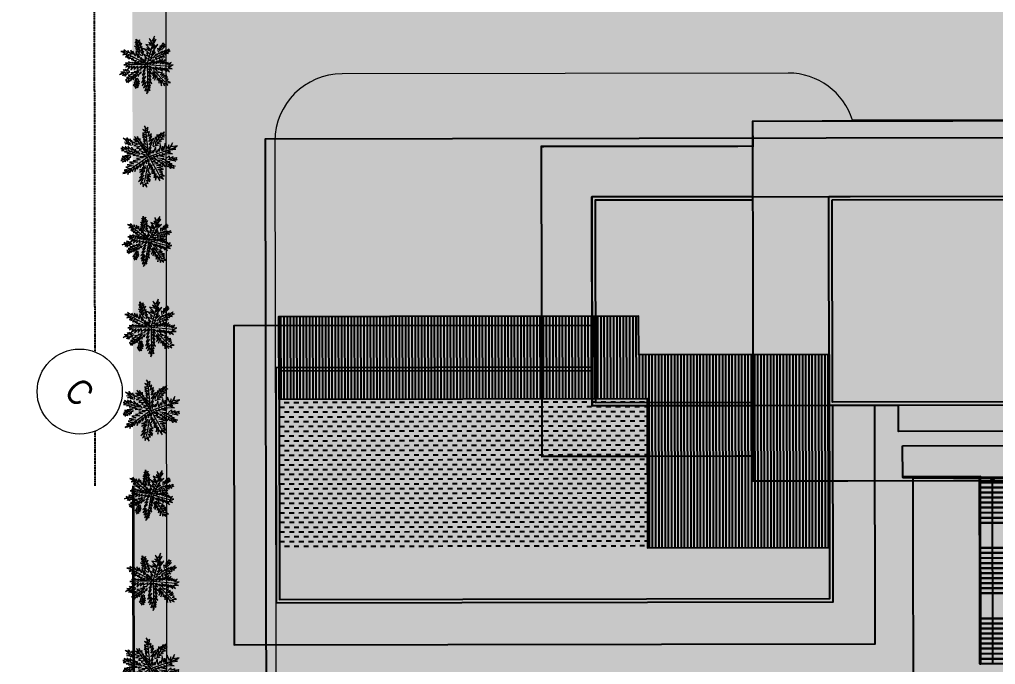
# Model space of a CAD drawing. Header units: millimetres. Extents: x -1030105 to 906887, y -616134 to 1220667.
# Drawn here: x 670083 to 728176, y -326505 to -288077 of the extents above; entities that cross this region are included whole.
import ezdxf
from ezdxf.enums import TextEntityAlignment as Align

# ---------------------------------------------------------------- set-up
doc = ezdxf.new("R2010")
doc.units = ezdxf.units.MM
doc.header["$MEASUREMENT"] = 0
for name, pattern in [('ACAD_ISO10W100', [18.5, 12, -3, 0.5, -3]), ('DASHED', [0.75, 0.5, -0.25]), ('DASHEDX2', [38.099999999999994, 25.4, -12.7])]:
    doc.linetypes.add(name, pattern=pattern)
for name, color, linetype in [('A-WALL-PATT', 7, 'Continuous'), ('DA-ANNO-DIMS', 9, 'Continuous'), ('DA-FLOR-OTLN', 9, 'Continuous'), ('DA-LANS-TREE', 7, 'Continuous'), ('DA-ROOF-OTLN', 6, 'DASHEDX2'), ('DA-WALL-LOW', 1, 'Continuous'), ('T-timduong', 1, 'DASHED')]:
    doc.layers.add(name, color=color, linetype=linetype)
for name, color, linetype, lineweight in [('GFA', 6, 'Continuous', 0), ('HATCH', 8, 'Continuous', 5), ('QH_HTKT_GT_Longduong', 7, 'Continuous', 35), ('QH_Ki hieu', 6, 'Continuous', 15), ('QH_KTCQ_Caycanhquan', 97, 'Continuous', 18)]:
    doc.layers.add(name, color=color, linetype=linetype, lineweight=lineweight)
doc.layers.add('TMB-KHU B-XREF$0$GRASS', color=95, linetype='Continuous', lineweight=0, transparency=0.6)
doc.styles.add('ATT', font='romans.shx')
doc.styles.add('Dim-Text', font='ARIALN.TTF')
doc.styles.add('VHEL-B', font='VHELVEB.TTF', dxfattribs={"height": 4.5})
doc.dimstyles.new('DIM-100', dxfattribs={"dimscale": 10, "dimtxt": 25, "dimasz": 25, "dimexe": 20, "dimexo": 0, "dimgap": 10, "dimtad": 1, "dimdec": 0, "dimzin": 0, "dimdsep": 46, "dimtxsty": 'Dim-Text', "dimblk": 'ARCHTICK', "dimcen": 10, "dimdle": 20, "dimclrt": 11, "dimadec": 0, "dimazin": 0, "dimtfac": 1, "dimtdec": 0, "dimtix": 1, "dimtofl": 0, "dimtmove": 2, "dimatfit": 1, "dimldrblk": 'User-R-Angle-1', "dimfxl": 75, "dimfxlon": 1, "dimtolj": 1, "dimtzin": 0, "dimarcsym": 0})
pattern_1 = [(0.09853093059108589, (-1184316855.143314, -434748462.9681519), (287.0051644957563, 287.9939852718522), [143.75, -431.2499999999999]), (90.09853093059105, (-1184316783.144818, -434748534.719443), (-287.9939852718521, 287.0051644957563), [143.75, -431.2499999999999])]

# ---------------------------------------------------------------- blocks, each defined once
blk = doc.blocks.new('12PPLT15')
at = {"color": 72, "linetype": 'ByBlock', "true_color": 0x59b300}
for p, q in [((0.0129801666665799, -0.0011703333333344), (-0.0882057500000428, 0.4906367500000215)), ((0.1048939999999447, 0.2327388333333147), (0.2179589999999507, 0.4156811666666727)), ((-0.3105245833334038, 0.1806510833333164), (-0.3943705833333979, 0.2454431666666892)), ((0.0129801666665799, -0.0011703333333344), (-0.2114339166666923, 0.2606884166666532)), ((0.0129801666665799, -0.0011703333333344), (0.4707673333332423, 0.2060597500000085)), ((-0.1974595833333978, 0.0320105000000126), (-0.4235896666666577, 0.0866390833333526)), ((0.3437279999999419, -0.0200772499999857), (0.4669560833333435, 0.0091426666666621)), ((-0.3041726666666591, -0.0061024999999972), (-0.414696916666685, -0.1001145000000179)), ((0.0129801666665799, -0.0011703333333344), (-0.3727739166666879, -0.3364149999999881)), ((0.0058033333333469, -0.158554416666675), (-0.0234157500000265, -0.4583765833333473)), ((0.0129801666665799, -0.0011703333333344), (0.2446372499999825, -0.3326037499999757)), ((0.2052550833333271, -0.0327815833333602), (0.4288443333332453, -0.131875333333312))]:
    blk.add_line(p, q, dxfattribs=at)
for points in [[(0.008344083333327, 0.0485260833333428), (0.0413743333332377, 0.1615945833333399), (0.0019921666665823, 0.1222111666666592), (0.0566190833333167, 0.2479840833333355), (-0.0005486666667593, 0.1997075833333497), (0.0731341666665912, 0.3127760833333468), (-0.0069005833333904, 0.2581475000000069), (0.0350223333332451, 0.3521594999999706), (-0.0069005833333904, 0.306423916666688), (0.0210480833333122, 0.3940838333333545), (-0.0335788333334222, 0.3419960833333562), (-0.0145230000000538, 0.4296559166666612), (-0.0462828333334073, 0.402976833333355), (-0.0526347500000384, 0.4969889166666804), (-0.0627979166666819, 0.4614167500000122), (-0.1110728333334237, 0.5160453333333522), (-0.0755018333334192, 0.43600808333332), (-0.1339399166666908, 0.4487124166666377), (-0.0716906666666546, 0.402976833333355), (-0.1339399166666908, 0.3877316666666388), (-0.0691499166666745, 0.3674047499999915), (-0.1263175833333889, 0.3585116666666863), (-0.0526347500000384, 0.3127760833333468), (-0.1263175833333889, 0.3229395833333228), (-0.0424715833333949, 0.2606884166666532), (-0.1047209166666789, 0.2810153333333574), (-0.0716906666666546, 0.2454431666666892), (-0.100909750000028, 0.2454431666666892), (-0.0526347500000384, 0.1997075833333497), (-0.1199655833333963, 0.2035189166666669), (-0.0335788333334222, 0.1488902500000222), (-0.0920170000000553, 0.1514311666666686), (-0.0399308333334148, 0.1133181666666587)], [(0.0693229999999403, 0.1908145833333492), (0.0832973333332348, 0.2899083333333578), (0.0960012499999721, 0.251795333333348), (0.0985420833333137, 0.3483482500000151), (0.1252203333333455, 0.2899083333333578), (0.121409083333333, 0.3877316666666388), (0.1544393333332437, 0.3318325833333233), (0.1569801666665853, 0.3966246666666393), (0.1760359999999537, 0.3737569166666503), (0.1900103333332481, 0.4296559166666612), (0.1989030833333345, 0.4067881666666722), (0.2382853333332378, 0.4487124166666377), (0.2243109999999433, 0.3966246666666393), (0.2662339999999403, 0.3940838333333545), (0.209066249999978, 0.3737569166666503), (0.2471780833333241, 0.3610525833333327), (0.1823879999999462, 0.3381847499999822), (0.2446372499999825, 0.3229395833333228), (0.1607913333332362, 0.2962605000000167), (0.2027143333332333, 0.2810153333333574), (0.1341130833333182, 0.251795333333348), (0.1925511666665898, 0.2454431666666892), (0.1023532499999646, 0.2124119166666674), (0.1544393333332437, 0.2060597500000085), (0.0667821666665987, 0.1679467499999987)], [(-0.2889279166666938, 0.1577833333333274), (-0.3562587500000518, 0.1641354999999862), (-0.323228583333389, 0.1768398333333039), (-0.4108856666666725, 0.1768398333333039), (-0.3562587500000518, 0.197166750000008), (-0.4274008333334223, 0.2060597500000085), (-0.3816666666666606, 0.2187640833333262), (-0.4528086666666696, 0.2683109999999829), (-0.3791258333333189, 0.251795333333348), (-0.3943705833333979, 0.2835561666666422), (-0.3460956666667698, 0.2327388333333147), (-0.3308509166666909, 0.2708518333333245), (-0.3168765833333964, 0.2124119166666674), (-0.3105245833334038, 0.251795333333348), (-0.2851167500000429, 0.170487666666645)], [(-0.0234157500000265, 0.0574191666666479), (-0.0234157500000265, 0.1260224999999764), (-0.0500940000000583, 0.0866390833333526), (-0.06533866666666201, 0.1260224999999764), (-0.0755018333334192, 0.1031547499999874), (-0.0983689166666864, 0.1742989166666575), (-0.107261666666659, 0.155242416666681), (-0.1364807500000325, 0.2390909999999735), (-0.1428326666666635, 0.2098710833333257), (-0.1656997500000443, 0.293719666666675), (-0.1695109166666953, 0.2479840833333355), (-0.213974750000034, 0.3229395833333228), (-0.2012707500000488, 0.2708518333333245), (-0.262249666666662, 0.3191282500000057), (-0.220326666666665, 0.2581475000000069), (-0.2724128333334193, 0.2683109999999829), (-0.2076227500000414, 0.2327388333333147), (-0.2889279166666938, 0.2124119166666674), (-0.1784037500000295, 0.1997075833333497), (-0.2597089166666819, 0.1615945833333399), (-0.1529958333334207, 0.1577833333333274), (-0.2076227500000414, 0.1196703333333176), (-0.1174248333334162, 0.1196703333333176), (-0.1593478333334133, 0.0904504166666698), (-0.06533866666666201, 0.0612304166666604), (-0.1263175833333889, 0.0383626666666714), (-0.0208749166666849, 0.0193061666666381), (-0.0780426666667609, 0.0027905000000033), (-0.0208749166666849, -0.0124546666666561), (-0.1364807500000325, -0.0200772499999857), (-0.0818538333334118, -0.0353225000000066), (-0.1911076666666531, -0.0543789166666784), (-0.1263175833333889, -0.0708945833333132), (-0.2470049166666968, -0.1001145000000179), (-0.1695109166666953, -0.1166301666666527), (-0.3041726666666591, -0.131875333333312), (-0.2330306666666502, -0.1522022500000162), (-0.3435548333334282, -0.1814222500000255), (-0.2330306666666502, -0.190315250000026), (-0.3587995833333935, -0.223346499999991), (-0.2787647500000503, -0.2360508333333087), (-0.3854778333334252, -0.2779751666666925), (-0.3308509166666909, -0.2779751666666925), (-0.4007225833333905, -0.3389559166666913), (-0.3206877500000473, -0.309735916666682), (-0.3168765833333964, -0.3453080833333502), (-0.2914687500000355, -0.2779751666666925), (-0.2813055833333919, -0.3135472499999992), (-0.262249666666662, -0.2487551666666832), (-0.2470049166666968, -0.2906794166666486), (-0.213974750000034, -0.2131830833333197), (-0.1974595833333978, -0.2843273333333513), (-0.1695109166666953, -0.1839630833333103), (-0.1618885833333934, -0.2385917500000119), (-0.1136136666666516, -0.1394979166666417), (-0.1136136666666516, -0.2030195833333437), (-0.0691499166666745, -0.0937623333333591), (-0.06533866666666201, -0.1712587499999927), (-0.0297676666666575, -0.0683537500000284), (-0.0145230000000538, -0.131875333333312), (-0.0005486666667593, -0.0353225000000066), (0.0058033333333469, -0.0975736666666762), (0.0210480833333122, -0.0518380833333367), (0.0273999999999433, -0.158554416666675), (0.0502670833333241, -0.1191709999999944), (0.0375631666665868, -0.2169943333333322), (0.0832973333332348, -0.1420388333333449), (0.0731341666665912, -0.223346499999991), (0.0921900833333211, -0.1814222500000255), (0.0985420833333137, -0.2906794166666486), (0.1252203333333455, -0.2030195833333437), (0.1188683333332392, -0.2944907500000227), (0.1404649999999492, -0.2487551666666832), (0.1404649999999492, -0.3580124166666678), (0.16333208333333, -0.2805159999999773), (0.1696840833333226, -0.3973958333333485), (0.1823879999999462, -0.3198994166666581), (0.2446372499999825, -0.3999366666666901), (0.2154182499999706, -0.3326037499999757), (0.3056161666665957, -0.3681758333333391), (0.2509892499999751, -0.3135472499999992), (0.3183200833333331, -0.309735916666682), (0.2471780833333241, -0.2843273333333513), (0.2827490833333286, -0.2716229999999768), (0.2243109999999433, -0.2487551666666832), (0.2738563333332422, -0.2360508333333087), (0.1925511666665898, -0.2093717500000025), (0.2865602499999795, -0.1941265833333432), (0.1696840833333226, -0.1776109166666515), (0.2802083333332348, -0.1522022500000162), (0.1607913333332362, -0.1420388333333449), (0.2408260833333315, -0.1229823333333115), (0.1252203333333455, -0.1166301666666527), (0.1823879999999462, -0.1001145000000179), (0.0794861666665838, -0.0810580833333461), (0.1379242499999691, -0.0683537500000284), (0.0502670833333241, -0.0327815833333602), (0.0896492499999795, -0.0289703333333478)], [(0.0375631666665868, 0.0002496666666616), (0.16333208333333, -0.0518380833333367), (0.0832973333332348, 0.0154948333333209), (0.1696840833333226, 0.0066018333333204), (0.1341130833333182, 0.0358217499999682), (0.276397083333336, 0.0193061666666381), (0.1900103333332481, 0.0510669999999891), (0.2891010833333212, 0.0510669999999891), (0.2382853333332378, 0.0713939166666364), (0.4148699999999508, 0.0802869166666369), (0.2891010833333212, 0.1069659999999999), (0.3792989999999463, 0.1196703333333176), (0.3094273333332467, 0.1349154999999769), (0.4669560833333435, 0.1679467499999987), (0.3958140833333346, 0.170487666666645), (0.4898231666666107, 0.2263866666666559), (0.3894620833333421, 0.1997075833333497), (0.3996252499999855, 0.2746631666666417), (0.3538910833333375, 0.1641354999999862), (0.3411871666666002, 0.2327388333333147), (0.3246720833333256, 0.1615945833333399), (0.276397083333336, 0.251795333333348), (0.2573412499999677, 0.1260224999999764), (0.2382853333332378, 0.197166750000008), (0.2344741666665868, 0.1196703333333176), (0.1925511666665898, 0.2225754166666434), (0.1861991666665972, 0.0993434166666703), (0.167143249999981, 0.1412676666666357), (0.1404649999999492, 0.0739347499999781), (0.1150571666665883, 0.170487666666645), (0.0832973333332348, 0.0612304166666604), (0.0832973333332348, 0.1133181666666587), (0.0502670833333241, 0.0612304166666604), (0.0413743333332377, 0.1095068333333415), (0.0273999999999433, 0.0218469999999798)], [(-0.1364807500000325, 0.0154948333333209), (-0.1847556666666605, 0.0777460833333521), (-0.1847556666666605, 0.0320105000000126), (-0.2330306666666502, 0.0993434166666703), (-0.220326666666665, 0.0548782500000016), (-0.2952799166666864, 0.1323746666666352), (-0.2787647500000503, 0.0739347499999781), (-0.3587995833333935, 0.1412676666666357), (-0.3372029166666834, 0.0866390833333526), (-0.4083449166666924, 0.1349154999999769), (-0.3816666666666606, 0.0904504166666698), (-0.4566198333333205, 0.1222111666666592), (-0.4464567500000385, 0.0968025833333286), (-0.4756757500000504, 0.0866390833333526), (-0.4235896666666577, 0.0777460833333521), (-0.4655125833334069, 0.0548782500000016), (-0.368962750000037, 0.0548782500000016), (-0.4108856666666725, 0.0383626666666714), (-0.3143358333334163, 0.0485260833333428), (-0.3664219166666953, 0.0154948333333209), (-0.2597089166666819, 0.0358217499999682), (-0.3143358333334163, 0.0129539999999793), (-0.2241378333334296, 0.0154948333333209), (-0.2597089166666819, -0.0124546666666561), (-0.1656997500000443, 0.0091426666666621), (-0.1974595833333978, -0.0162660000000301), (-0.1491846666666561, -0.0035616666666556)], [(0.3183200833333331, -0.0099138333333144), (0.364054249999981, 0.0421739166666839), (0.3665949999999611, 0.0002496666666616), (0.4313850833333391, 0.0358217499999682), (0.4148699999999508, 0.0091426666666621), (0.4987159166665834, 0.0294695833333094), (0.4834712499999796, 0.0027905000000033), (0.5063383333332468, -0.0099138333333144), (0.43519624999999, -0.0099138333333144), (0.4860119999999597, -0.0391337500000191), (0.3831101666665972, -0.0289703333333478)], [(-0.3105245833334038, -0.0035616666666556), (-0.3562587500000518, -0.0162660000000301), (-0.3397436666666636, -0.0226181666666889), (-0.3943705833333979, -0.0327815833333602), (-0.3727739166666879, -0.0416746666666654), (-0.4401047500000459, -0.0480268333333243), (-0.3943705833333979, -0.0620015833333127), (-0.4502679166666895, -0.0835989166666877), (-0.4210488333334297, -0.0874102500000049), (-0.4566198333333205, -0.1166301666666527), (-0.414696916666685, -0.1166301666666527), (-0.4235896666666577, -0.1420388333333449), (-0.3854778333334252, -0.1001145000000179), (-0.3791258333333189, -0.131875333333312), (-0.3626107500000444, -0.0747059166666873), (-0.3435548333334282, -0.1166301666666527), (-0.3397436666666636, -0.0543789166666784), (-0.3206877500000473, -0.0937623333333591), (-0.3079838333334237, -0.0353225000000066), (-0.2952799166666864, -0.0543789166666784), (-0.2952799166666864, -0.0200772499999857)], [(-0.0170637500000339, -0.1649065833333339), (-0.0627979166666819, -0.1814222500000255), (-0.0107117500000413, -0.1877744166666844), (-0.0780426666667609, -0.2093717500000025), (-0.0145230000000538, -0.2068309166666609), (-0.1237768333334088, -0.2449439166666707), (-0.0297676666666575, -0.2360508333333087), (-0.1199655833333963, -0.286868166666693), (-0.0272269166666774, -0.2614595000000008), (-0.0920170000000553, -0.3224402499999996), (-0.0500940000000583, -0.3033837500000232), (-0.107261666666659, -0.3846915000000308), (-0.0335788333334222, -0.3326037499999757), (-0.1199655833333963, -0.4482130833333145), (-0.0399308333334148, -0.3846915000000308), (-0.0843945833333919, -0.4901374166666983), (-0.0526347500000384, -0.4520244166666885), (-0.0335788333334222, -0.5295208333333222), (-0.0208749166666849, -0.4774330833333238), (0.0312111666665942, -0.5333320833333346), (0.0058033333333469, -0.4583765833333473), (0.047726333333344, -0.4647287500000062), (0.0121553333333395, -0.4101001666666662), (0.0731341666665912, -0.4291566666666427), (0.008344083333327, -0.3681758333333391), (0.0858380833333286, -0.4037480000000074), (0.0121553333333395, -0.3326037499999757), (0.0794861666665838, -0.3491193333333626), (0.0185072499999706, -0.3033837500000232), (0.0794861666665838, -0.3071950833333403), (0.0185072499999706, -0.2449439166666707), (0.047726333333344, -0.2589186666666592), (0.0185072499999706, -0.2131830833333197)], [(0.1696840833333226, -0.0124546666666561), (0.2738563333332422, -0.0124546666666561), (0.2446372499999825, -0.0264294166666446), (0.3183200833333331, -0.0264294166666446), (0.2954529999999522, -0.0416746666666654), (0.3831101666665972, -0.0581902499999956), (0.3284832499999766, -0.0620015833333127), (0.4250331666665943, -0.0899510833333466), (0.3767581666666047, -0.0937623333333591), (0.4834712499999796, -0.1255231666666532), (0.4415482499999826, -0.131875333333312), (0.4707673333332423, -0.1649065833333339), (0.3996252499999855, -0.1420388333333449), (0.4123291666666092, -0.1712587499999927), (0.3704062499999736, -0.1229823333333115), (0.3602430833333301, -0.1522022500000162), (0.3246720833333256, -0.1001145000000179), (0.3119681666665883, -0.158554416666675), (0.2802083333332348, -0.0899510833333466), (0.2738563333332422, -0.131875333333312), (0.2509892499999751, -0.0747059166666873), (0.2344741666665868, -0.1064666666666767), (0.1989030833333345, -0.0480268333333243), (0.1861991666665972, -0.0810580833333461), (0.1823879999999462, -0.0454859166666779)]]:
    blk.add_lwpolyline(points, dxfattribs=at)
at = {"color": 0, "linetype": 'ByBlock', "style": 'ATT'}
for tag, p, flags in [('ITEM', (-1, -3.75), 3), ('ROOM_NUMBER', (-1, -5.083333333333313), 1)]:
    blk.add_attdef(tag, p, '', height=1, dxfattribs=dict(at, flags=flags))
blk = doc.blocks.new('B')
at = {"color": 0, "linetype": 'Continuous', "ltscale": 0.3}
blk.add_wipeout([(476954.4885262068, 1165461.1109908083), (476954.3027694758, 1165461.0993039855), (476954.1181131149, 1165461.0759764623), (476953.9352858785, 1165461.0411003015), (476953.7550093021, 1165460.994813144), (476953.577994855, 1165460.9372976637), (476953.4049411324, 1165460.8687808479), (476953.23653109826, 1165460.7895331013), (476953.07342939, 1165460.6998671782), (476952.9162796956, 1165460.6001369497), (476952.7657022131, 1165460.490736005), (476952.62229120306, 1165460.3720960994), (476952.4866126431, 1165460.244685451), (476952.35920199467, 1165460.109006891), (476952.2405620893, 1165459.965595881), (476952.1311611445, 1165459.8150183985), (476952.0314309158, 1165459.657868704), (476951.94176499295, 1165459.4947669958), (476951.8625172463, 1165459.3263569616), (476951.7940004305, 1165459.153303239), (476951.7364849501, 1165458.976288792), (476951.6901977925, 1165458.7960122155), (476951.6553216319, 1165458.6131849792), (476951.6319941086, 1165458.4285286183), (476951.6203072857, 1165458.2427718872), (476951.6203072857, 1165458.056647883), (476951.6319941086, 1165457.870891152), (476951.6553216319, 1165457.686234791), (476951.6901977925, 1165457.5034075547), (476951.7364849501, 1165457.3231309783), (476951.7940004305, 1165457.1461165312), (476951.8625172463, 1165456.9730628086), (476951.94176499295, 1165456.8046527745), (476952.0314309158, 1165456.6415510662), (476952.1311611445, 1165456.4844013718), (476952.2405620893, 1165456.3338238893), (476952.35920199467, 1165456.1904128792), (476952.4866126431, 1165456.0547343192), (476952.62229120306, 1165455.9273236708), (476952.7657022131, 1165455.8086837656), (476952.9162796956, 1165455.6992828208), (476953.07342939, 1165455.599552592), (476953.23653109826, 1165455.5098866692), (476953.4049411324, 1165455.4306389224), (476953.577994855, 1165455.3621221066), (476953.7550093021, 1165455.3046066263), (476953.9352858785, 1165455.2583194687), (476954.1181131149, 1165455.2234433081), (476954.3027694758, 1165455.2001157848), (476954.4885262068, 1165455.188428962), (476954.67465021106, 1165455.188428962), (476954.86040694214, 1165455.2001157848), (476955.045063303, 1165455.2234433081), (476955.22789053945, 1165455.2583194687), (476955.4081671158, 1165455.3046066263), (476955.5851815629, 1165455.3621221066), (476955.7582352855, 1165455.4306389224), (476955.9266453197, 1165455.5098866692), (476956.0897470279, 1165455.599552592), (476956.2468967223, 1165455.6992828208), (476956.39747420483, 1165455.8086837656), (476956.54088521487, 1165455.9273236708), (476956.6765637748, 1165456.0547343192), (476956.80397442327, 1165456.1904128792), (476956.9226143286, 1165456.3338238893), (476957.0320152734, 1165456.4844013718), (476957.1317455021, 1165456.6415510662), (476957.221411425, 1165456.8046527745), (476957.30065917165, 1165456.9730628086), (476957.36917598743, 1165457.1461165312), (476957.4266914678, 1165457.3231309783), (476957.47297862545, 1165457.5034075547), (476957.50785478606, 1165457.686234791), (476957.5311823093, 1165457.870891152), (476957.54286913224, 1165458.056647883), (476957.54286913224, 1165458.2427718872), (476957.5311823093, 1165458.4285286183), (476957.50785478606, 1165458.6131849792), (476957.47297862545, 1165458.7960122155), (476957.4266914678, 1165458.976288792), (476957.36917598743, 1165459.153303239), (476957.30065917165, 1165459.3263569616), (476957.221411425, 1165459.4947669958), (476957.1317455021, 1165459.657868704), (476957.0320152734, 1165459.8150183985), (476956.9226143286, 1165459.965595881), (476956.80397442327, 1165460.109006891), (476956.6765637748, 1165460.244685451), (476956.54088521487, 1165460.3720960994), (476956.39747420483, 1165460.490736005), (476956.2468967223, 1165460.6001369497), (476956.0897470279, 1165460.6998671782), (476955.9266453197, 1165460.7895331013), (476955.7582352855, 1165460.8687808479), (476955.5851815629, 1165460.9372976637), (476955.4081671158, 1165460.994813144), (476955.22789053945, 1165461.0411003015), (476955.045063303, 1165461.0759764623), (476954.86040694214, 1165461.0993039855), (476954.67465021106, 1165461.1109908083)], dxfattribs=at).dxf.layer = 'QH_Ki hieu'
at = {"layer": 'QH_Ki hieu', "color": 0, "linetype": 'Continuous'}
blk.add_circle((476954.5866004855, 1165458.133775459), 2.962742858047485, dxfattribs=at)
at = {"layer": 'QH_Ki hieu', "color": 0, "linetype": 'Continuous', "ltscale": 0.3, "style": 'VHEL-B', "width": 0.8}
blk.add_attdef('TL', text='', height=1.808314732694998, dxfattribs=at).set_placement((476954.587627951, 1165457.204407203), align=Align.CENTER)
blk = doc.blocks.new('Roof')
at = {"layer": 'DA-LANS-TREE', "true_color": 0xffffff}
h = blk.add_hatch(color=7, dxfattribs=at)
h.dxf.hatch_style = 1
h.paths.add_polyline_path([(-11658517.77053009, -126945.9433739361), (-11671117.80930639, -126945.9433740988), (-11671117.72991223, -145395.7670206965), (-11658517.77053009, -145395.7670205338)])
h.paths.add_polyline_path([(-11575217.78973789, -125445.9241993311), (-11658517.77053009, -125445.9444688686), (-11658517.77053009, -146895.9484958541), (-11575217.78973789, -146895.9282263166)])
h.paths.add_polyline_path([(-11562992.83939872, -126945.9433738754), (-11575217.78973789, -126945.9433738754), (-11575217.78973789, -145395.1748601771), (-11562992.75441755, -145395.1748601771)])
at = {"layer": 'DA-WALL-LOW'}
for points in [[(-11658517.77053009, -125445.9444688685), (-11575217.78973789, -125445.9241993311), (-11575217.78973789, -146895.9282263166), (-11658517.77053009, -146895.9484958541)], [(-11654017.77053009, -129945.9433738754), (-11579717.78973789, -129945.9252943245), (-11579717.78973789, -142395.9293213097), (-11654017.77053009, -142395.9474008607)], [(-11653817.77053009, -130145.943325209), (-11579917.78973789, -130145.9253429909), (-11579917.78973789, -142195.9293699761), (-11653817.77053009, -142195.9473521943)]]:
    blk.add_lwpolyline(points, close=True, dxfattribs=at)
for points in [[(-11658517.77053009, -126945.9433739361), (-11671117.80930639, -126945.9433740987), (-11671117.72991223, -145395.7670206965), (-11658517.77053009, -145395.7670205338)], [(-11658517.77053009, -129945.9433739361), (-11668117.79639662, -129945.94337406), (-11668117.74282195, -142395.7670206577), (-11658517.77053009, -142395.7670205338)], [(-11658517.77053009, -130145.9433739361), (-11667917.79553597, -130145.9433740574), (-11667917.74368259, -142195.7670206551), (-11658517.77053009, -142195.7670205338)]]:
    blk.add_lwpolyline(points, dxfattribs=at)
blk = doc.blocks.new('_ArchTick')
at = {"layer": 'DA-ANNO-DIMS', "color": 0, "const_width": 0.15}
blk.add_lwpolyline([(-0.5, -0.5), (0.5, 0.5)], dxfattribs=at)
blk = doc.blocks.new('User-R-Angle-1')
at = {"color": 9}
blk.add_line((-1, 0), (0, 0), dxfattribs=at)
at = {"color": 3}
for q in [(-0.5, 0.5), (-0.5, -0.5)]:
    blk.add_line((0, 0), q, dxfattribs=at)
blk = doc.blocks.new('Roof 3F')
at = {"layer": 'A-WALL-PATT'}
h = blk.add_hatch(color=255, dxfattribs=at)
h.dxf.hatch_style = 1
h.paths.add_polyline_path([(-9090967.286746174, -162990.2099341108), (-9129467.444692813, -162990.2099281991), (-9129467.444692813, -126445.9564902907), (-8995967.318460193, -126445.9564902906), (-8995967.318460193, -193270.8016650183), (-9026592.269991044, -193270.8016650183), (-9026592.269991044, -146745.6689051721), (-9046192.286704378, -146745.6689064527), (-9046192.335139489, -155095.4423078868), (-9071392.23824554, -155095.4423079148), (-9071392.286704378, -146745.6689064527), (-9090967.286746174, -146745.6689106078)])
at = {"layer": 'DA-WALL-LOW'}
blk.add_lwpolyline([(-9090967.286746174, -162990.2099341108), (-9129467.444692813, -162990.2099281991), (-9129467.444692813, -126445.9564902907), (-8995967.318460193, -126445.9564902906), (-8995967.318460193, -193270.8016650183), (-9026592.269991044, -193270.8016650183), (-9026592.269991044, -146745.6689051721), (-9046192.286704378, -146745.6689064527), (-9046192.335139489, -155095.4423078868), (-9071392.23824554, -155095.4423079148), (-9071392.286704378, -146745.6689064527), (-9090967.286746174, -146745.6689106078)], close=True, dxfattribs=at)
blk = doc.blocks.new('Roof 15F')
at = {"layer": 'DA-LANS-TREE', "true_color": 0xffffff}
h = blk.add_hatch(color=7, dxfattribs=at)
h.dxf.hatch_style = 1
h.paths.add_polyline_path([(-10389080.03639453, -137597.289324272), (-10410405.02819367, -137597.2893061209), (-10410405.02819367, -156595.9433521354), (-10372255.02829256, -156595.9433521354), (-10372255.02829256, -142396.1055379368), (-10389079.98857892, -142396.1055379368)])
at = {"layer": 'DA-WALL-LOW'}
blk.add_lwpolyline([(-10300905.05605098, -142395.9433295588), (-10304805.05204995, -142395.9433295057), (-10304805.05953871, -143945.9474007025), (-10370855.04054975, -143945.9474007025), (-10370855.04054975, -142395.9239437479), (-10389079.98857885, -142396.1055379368), (-10389079.98857885, -142396.1055379368), (-10389079.98848174, -142396.1055375603), (-10389080.03639666, -140097.289324272), (-10389080.03639666, -129945.9433740058), (-10358330.03626932, -129945.9433377985), (-10358330.03626932, -127045.9433458023), (-10350330.03627024, -127045.9434343394), (-10350330.03624303, -129945.9433497847), (-10325330.03626839, -129945.9433758513), (-10325330.03624117, -127045.9434646286), (-10317330.0362421, -127045.9433458023), (-10317330.0362421, -129945.9433425538), (-10286955.07427283, -129945.9433735188), (-10286955.07427283, -142395.9441455393)], close=True, dxfattribs=at)
for points in [[(-10389080.03639453, -137597.289324272), (-10410405.02819367, -137597.2893061209), (-10410405.02819367, -156595.9433521354), (-10372255.02829256, -156595.9433521354), (-10372255.02829256, -142396.1055379368), (-10389079.98857892, -142396.1055379368), (-10389080.03639453, -137597.289324272)], [(-10389080.03639666, -140097.289324272), (-10407905.02819367, -140097.2893082488), (-10407905.02819367, -154095.9433521354), (-10374755.02829256, -154095.9433521354), (-10374755.02829256, -142395.9628033984)], [(-10389080.03639683, -140297.289324272), (-10407705.02819367, -140297.289308419), (-10407705.02819367, -153895.9433521354), (-10374955.02829256, -153895.9433521354), (-10374955.02829256, -142395.9628033984)]]:
    blk.add_lwpolyline(points, dxfattribs=at)
blk = doc.blocks.new('zrhzwsh')
at = {"layer": 'DA-WALL-LOW', "linetype": 'ByBlock'}
for points in [[(-8828425, -140910), (-8822350, -140910), (-8822350, -142810), (-8828425, -142810)], [(-8828425, -142810), (-8823850, -142810), (-8823850, -153910), (-8823800, -153910), (-8823800, -142810), (-8823800, -142760), (-8828425, -142760)], [(-8823850, -142810), (-8822350, -142810), (-8822350, -143110), (-8823850, -143110)], [(-8823850, -143110), (-8822350, -143110), (-8822350, -143410), (-8823850, -143410)], [(-8823850, -143410), (-8822350, -143410), (-8822350, -143710), (-8823850, -143710)], [(-8823850, -143710), (-8822350, -143710), (-8822350, -144010), (-8823850, -144010)], [(-8823850, -144010), (-8822350, -144010), (-8822350, -144310), (-8823850, -144310)], [(-8823850, -144310), (-8822350, -144310), (-8822350, -144610), (-8823850, -144610)], [(-8823850, -144610), (-8822350, -144610), (-8822350, -144910), (-8823850, -144910)], [(-8823850, -144910), (-8822350, -144910), (-8822350, -145210), (-8823850, -145210)], [(-8823850, -145210), (-8822350, -145210), (-8822350, -145510), (-8823850, -145510)], [(-8823850, -145510), (-8822350, -145510), (-8822350, -147010), (-8823850, -147010)], [(-8823850, -147010), (-8822350, -147010), (-8822350, -147310), (-8823850, -147310)], [(-8823850, -147310), (-8822350, -147310), (-8822350, -147610), (-8823850, -147610)], [(-8823850, -147610), (-8822350, -147610), (-8822350, -147910), (-8823850, -147910)], [(-8823850, -147910), (-8822350, -147910), (-8822350, -148210), (-8823850, -148210)], [(-8823850, -148210), (-8822350, -148210), (-8822350, -148510), (-8823850, -148510)], [(-8823850, -148510), (-8822350, -148510), (-8822350, -148810), (-8823850, -148810)], [(-8823850, -148810), (-8822350, -148810), (-8822350, -149110), (-8823850, -149110)], [(-8823850, -149110), (-8822350, -149110), (-8822350, -149410), (-8823850, -149410)], [(-8823850, -149410), (-8822350, -149410), (-8822350, -149710), (-8823850, -149710)], [(-8823850, -149710), (-8822350, -149710), (-8822350, -151210), (-8823850, -151210)], [(-8823850, -151210), (-8822350, -151210), (-8822350, -151510), (-8823850, -151510)], [(-8823850, -151510), (-8822350, -151510), (-8822350, -151810), (-8823850, -151810)], [(-8823850, -151810), (-8822350, -151810), (-8822350, -152110), (-8823850, -152110)], [(-8823850, -152110), (-8822350, -152110), (-8822350, -152410), (-8823850, -152410)], [(-8823850, -152410), (-8822350, -152410), (-8822350, -152710), (-8823850, -152710)], [(-8823850, -152710), (-8822350, -152710), (-8822350, -153010), (-8823850, -153010)], [(-8823850, -153010), (-8822350, -153010), (-8822350, -153310), (-8823850, -153310)], [(-8823850, -153310), (-8822350, -153310), (-8822350, -153610), (-8823850, -153610)], [(-8823850, -153610), (-8822350, -153610), (-8822350, -153910), (-8823850, -153910)]]:
    blk.add_lwpolyline(points, close=True, dxfattribs=at)
at = {"layer": 'DA-FLOR-OTLN'}
blk.add_leader([(-8823100, -142809.9999999994), (-8823100, -153909.9999999994)], dimstyle='DIM-100', override={"dimgap": 10, "dimtad": 0}, dxfattribs=at)
blk = doc.blocks.new('111111')
at = {"layer": 'GFA', "color": 255, "extrusion": (2.643228823646299e-09, 1.168364264361702e-09, 1), "const_width": 0.1136690655233558, "elevation": 0.003242771073858286}
blk.add_lwpolyline([(480098.3737854562, 1167672.8780473), (480108.0177304156, 1167683.466906071), (480106.7571567899, 1167684.614990386), (480170.5141375522, 1167754.618880691), (480171.7747111775, 1167753.470796376), (480181.1315198372, 1167763.74448029), (480196.636053272, 1167749.623649445), (480187.2791322461, 1167739.349937214), (480188.5403401871, 1167738.20127575), (480124.7833761795, 1167668.197369624), (480123.5226491248, 1167669.345593676), (480113.878764933, 1167658.756801625)], close=True, dxfattribs=at)
at = {"layer": 'DA-FLOR-OTLN', "extrusion": (2.643228823645945e-09, 1.168364264361599e-09, 1), "xscale": 0.001136690655233559, "yscale": 0.001136690655233559, "zscale": 0.001136690655233559, "rotation": 47.67388863394415}
blk.add_blockref('zrhzwsh', (486768.5846792497, 1175204.372289231, 0.003216365135884747), dxfattribs=at)
at = {"layer": 'HATCH', "color": 255, "extrusion": (2.643228823645945e-09, 1.168364264361599e-09, 1), "xscale": 0.001136690655233559, "yscale": 0.001136690655233559, "zscale": 0.001136690655233559, "rotation": 47.67388863394415}
blk.add_blockref('Roof 3F', (486966.7246133878, 1175428.485781736, 0.003215579560503556), dxfattribs=at)
at = {"layer": 'HATCH', "extrusion": (2.643228823645945e-09, 1.168364264361599e-09, 1), "xscale": 0.001136690655233559, "yscale": 0.001136690655233559, "zscale": 0.001136690655233559, "rotation": 47.67388863394415}
for name, p in [('Roof 15F', (487945.6857769293, 1176503.368945, 0.003211736087063155)), ('Roof', (488924.6486147986, 1177578.250570416, 0.003207892610993301))]:
    blk.add_blockref(name, p, dxfattribs=at)

msp = doc.modelspace()

# ---------------------------------------------------------------- hatches: boundary and pattern name
at = {"true_color": 0x595959, "extrusion": (2.62042036906825e-09, 1.26378960247692e-08, 1)}
h = msp.add_hatch(dxfattribs=at)
h.set_pattern_fill('ANSI31', color=251, scale=60.00000000000001, angle=45.0985309305911)
h.set_pattern_definition([(90.09853093059107, (-8451435.921481552, -12534165.46556585), (-190.4997183143122, -0.3276006223413842), [])])
h.paths.add_polyline_path([(792599.6940564625, -344159.6664765258), (792619.9839168955, -355958.2175275301), (817521.2192985024, -355915.3951008794), (817500.9294383023, -344116.8440499915)])
h.paths.add_polyline_path([(718288.784406174, -308033.3045208118), (706938.8222426903, -308052.8097570515), (706934.8675441258, -305753.1531005389), (692134.9162922967, -305778.6000301586), (685505.7834005244, -305789.7676138547), (685514.2107720282, -310690.2829867778), (707444.1784424968, -310652.5702222008), (707459.4825820792, -319551.9253578842), (718308.5607886575, -319533.2682973695)])
at = {"extrusion": (2.62042036906825e-09, 1.26378960247692e-08, 1)}
h = msp.add_hatch(dxfattribs=at)
h.set_pattern_fill('DASH', color=153, scale=90.00000000000001, angle=180.0985309305911)
h.set_pattern_definition([(180.0985309305911, (-8451435.921481552, -12534165.46556585), (-285.2581765379562, -286.2409784049803), [285.75, -285.75])])
h.paths.add_polyline_path([(685514.2108698171, -310690.2829866614), (707444.1784424968, -310652.5702222008), (707459.4825820792, -319551.9253578842), (685529.5150091667, -319589.6381226358)])
at = {"layer": 'DA-LANS-TREE', "true_color": 0xe8d896}
h = msp.add_hatch(dxfattribs=at)
h.set_pattern_fill('AR-B88', color=41, scale=60, angle=0.09853093059108536)
h.set_pattern_definition([(0.09853093059108589, (-1184316855.143314, -434748462.9681519), (-0.8254503870017416, 479.9992902407863), []), (90.09853093059105, (-1184316855.143314, -434748462.9681519), (-240.8250955073949, 479.5865650472855), [480, -480])])
edge = h.paths.add_edge_path()
edge.add_line((736991.8339520488, -289973.6891738595), (736951.2534011162, -266376.1047903957))
edge.add_line((736951.2534011416, -266376.1047904138), (726321.3585991227, -266394.3849237392))
edge.add_line((726321.3585990276, -266394.3849237277), (726346.7938935001, -269516.9288985152))
edge.add_arc((721347.3246938344, -269589.7830304331), 5000.000000181893, -89.83444251026918, 0.834876399719974, ccw=False)
edge.add_line((721361.7722902242, -274589.7621572241), (688771.5496673594, -274683.9326264171))
edge.add_arc((688806.2238989193, -286683.8825265751), 11999.99999615301, 90.16555748998782, 146.607546237414)
edge.add_line((678787.1796058286, -280079.4331654198), (678869.0813546481, -335251.3157623353))
edge.add_line((678869.0813544933, -335251.3157623927), (679406.8907381191, -335511.7300757405))
edge.add_line((679406.890738083, -335511.730075743), (680105.0294150684, -336876.9600328986))
edge.add_line((680105.0294151325, -336876.9600328398), (680542.6207212007, -337784.7347996421))
edge.add_line((680542.6207212992, -337784.7347996887), (680904.8763789943, -338393.3572165507))
edge.add_line((680904.8763788566, -338393.3572165426), (685153.221550181, -341235.6351496191))
edge.add_line((685153.2215501908, -341235.6351495711), (686006.2137916933, -341806.3140673372))
edge.add_line((686006.2137916945, -341806.3140673786), (686586.0769480005, -342579.0984784067))
edge.add_line((686586.0769481193, -342579.0984784127), (687121.1476257077, -343669.2731346441))
edge.add_line((687121.14762564, -343669.2731346576), (687430.2872313254, -344884.539877636))
edge.add_line((687430.2872312516, -344884.5398775758), (688072.3397949649, -343812.2274949532))
edge.add_line((688072.3397950903, -343812.2274950603), (690173.1553420264, -342149.8042466111))
edge.add_line((690173.155342022, -342149.8042465411), (692661.737839824, -340839.5322690717))
edge.add_line((692661.7378399502, -340839.5322691523), (695243.7105536481, -339827.6395843998))
edge.add_line((695243.7105535325, -339827.6395843006), (698246.9653718167, -339050.4384824096))
edge.add_line((698246.9653717969, -339050.4384824764), (700358.9246443739, -338737.6842090352))
edge.add_line((700358.9246443268, -338737.6842090036), (703334.6699016665, -338609.7120211592))
edge.add_line((703334.6699017826, -338609.71202118), (705382.5280085217, -338731.5727938959))
edge.add_line((705382.5280082207, -338731.5727938423), (708184.4291088121, -339178.9804270965))
edge.add_line((708184.4291088898, -339178.9804271413), (710796.6770468956, -339909.1319573541))
edge.add_line((710796.6770469472, -339909.1319573801), (712299.3514978329, -340475.4615304713))
edge.add_line((712299.3514978122, -340475.4615303702), (714645.964209835, -341529.1672485748))
edge.add_line((714645.9642099477, -341529.1672485638), (716440.4797526879, -342633.1132326982))
edge.add_line((716440.4797526337, -342633.1132327779), (718027.9150453265, -343870.7440547277))
edge.add_line((718027.9150454123, -343870.744054717), (719178.5708068986, -344961.2180976485))
edge.add_line((719178.5708067734, -344961.2180976421), (720432.4035264174, -346395.9605331146))
edge.add_line((720432.4035265278, -346395.960533164), (721270.8980202366, -347548.9334025113))
edge.add_line((721270.8980201539, -347548.9334023898), (721456.874204052, -347860.0929299226))
edge.add_line((721456.8742041271, -347860.0929300757), (724425.0902377715, -348168.5903373528))
edge.add_line((724425.0902377795, -348168.5903373165), (726577.324370614, -348834.3426659714))
edge.add_line((726577.3243706468, -348834.3426658995), (729388.2257223091, -349624.5290249888))
edge.add_line((729388.2257221527, -349624.5290250392), (734655.0025177506, -351710.7589096803))
edge.add_line((734655.0025178846, -351710.7589096869), (741835.2628277782, -354499.5446013297))
edge.add_line((741835.2628278341, -354499.544601351), (750274.7514616465, -357771.7596912947))
edge.add_line((750274.7514613699, -357771.7596912282), (757907.3001707115, -359424.101959813))
edge.add_line((757907.3001707699, -359424.1019599014), (762300.1842469083, -359773.1296676248))
edge.add_line((762300.18424711, -359773.1296674921), (771015.939439265, -358643.751718172))
edge.add_line((771015.9394392073, -358643.7517182659), (778218.8828103369, -359042.7613413055))
edge.add_line((778218.8828103505, -359042.7613413068), (778784.1740787323, -359458.8151591396))
edge.add_line((778784.1740786359, -359458.8151590889), (779100.832131232, -360016.1770754648))
edge.add_line((779100.8321312517, -360016.177075495), (779183.1263479847, -360764.0021444849))
edge.add_line((779183.126347864, -360764.0021444988), (780065.3738883713, -360678.3583356178))
edge.add_line((780065.3738884982, -360678.3583355593), (782618.9946614889, -360829.9536623859))
edge.add_line((782618.9946614001, -360829.9536623983), (785291.9161967979, -361438.7348154535))
edge.add_line((785291.9161969591, -361438.7348154434), (786867.8573361955, -362031.6830132538))
edge.add_line((786867.8573360927, -362031.6830132962), (788563.9055776449, -362891.6801292941))
edge.add_line((788563.905577667, -362891.6801292091), (789409.6224986261, -363432.5308882399))
edge.add_line((789409.6224985812, -363432.5308882855), (789970.7393095709, -363692.3493866721))
edge.add_line((789970.7393097021, -363692.3493867381), (790972.1349306667, -364038.627679107))
edge.add_line((790972.1349305734, -364038.6276790979), (792584.590510461, -364342.3942897489))
edge.add_line((792584.5905104913, -364342.3942896645), (793431.2645295493, -364382.9998742497))
edge.add_line((793431.2645297293, -364382.9998743478), (794615.656260298, -364301.840361806))
edge.add_line((794615.6562601943, -364301.8403617772), (795649.6024712406, -364101.5241582024))
edge.add_line((795649.6024711784, -364101.5241581355), (796437.5885986837, -363865.3114798701))
edge.add_line((796437.5885986052, -363865.3114798819), (797880.7370642542, -363407.75381838))
edge.add_line((797880.7370641995, -363407.753818423), (799064.2698105439, -363185.3925768302))
edge.add_line((799064.2698107082, -363185.3925767811), (799978.1058365428, -363094.1894857329))
edge.add_line((799978.1058363412, -363094.1894858135), (800958.9772346353, -363072.759151661))
edge.add_line((800958.9772348087, -363072.7591516208), (801898.8893523006, -363132.5876152904))
edge.add_line((801898.8893523607, -363132.5876153298), (803328.5195769919, -363349.8581921372))
edge.add_line((803328.5195769537, -363349.8581921323), (805271.2096172604, -363949.7028994553))
edge.add_line((805271.2096171714, -363949.702899483), (806993.574427722, -364818.344935664))
edge.add_line((806993.5744276997, -364818.3449355876), (807595.0884188274, -365236.0493004976))
edge.add_line((807595.088418832, -365236.0493005128), (807685.0406078967, -365258.6137859662))
edge.add_line((807685.0406078417, -365258.6137860073), (807843.2404175935, -365278.8855871439))
edge.add_line((807843.240417799, -365278.8855871642), (808612.6308175029, -365258.3112404766))
edge.add_line((808612.6308173668, -365258.3112404556), (808688.0194105644, -365244.3182599357))
edge.add_line((808688.0194107331, -365244.3182598674), (809626.7645240198, -364875.4917718461))
edge.add_line((809626.7645240556, -364875.4917718344), (809929.1130475388, -364669.2703714896))
edge.add_line((809929.1130474564, -364669.2703715982), (810415.2605436958, -364179.676692548))
edge.add_line((810415.2605436072, -364179.6766924546), (813822.6692690824, -360247.5494578074))
edge.add_line((813822.6692690775, -360247.5494578122), (814282.4999204793, -359532.2068868846))
edge.add_line((814282.4999206029, -359532.2068869011), (815057.2890447202, -358766.9323210595))
edge.add_line((815057.2890446316, -358766.9323210595), (815853.697415216, -358134.4248228837))
edge.add_line((815853.6974152345, -358134.4248229163), (817190.4963925484, -357431.464658331))
edge.add_line((817190.4963923413, -357431.4646582808), (817724.9676456208, -357258.5589932753))
edge.add_line((817724.9676457401, -357258.5589933316), (817725.6071730803, -356118.7277102508))
edge.add_line((817725.6071733106, -356118.7277102019), (788406.2927798778, -356169.1608789887))
edge.add_line((788406.29277963, -356169.1608790299), (788371.5682761892, -336295.077949249))
edge.add_line((788371.5682763401, -336295.0779491677), (771062.9859008094, -336324.8439116856))
edge.add_line((771062.9859005827, -336324.8439117325), (771073.8376573893, -342634.2463110869))
edge.add_line((771073.8376574852, -342634.2463111379), (772141.2431443193, -344335.5773389883))
edge.add_line((772141.2431444302, -344335.5773389796), (772350.6269008447, -344804.9973689616))
edge.add_line((772350.6269008182, -344804.997368936), (772332.3595226862, -345241.240084293))
edge.add_line((772332.3595226072, -345241.2400842751), (772167.4995355323, -345580.913383081))
edge.add_line((772167.4995355103, -345580.9133831519), (771221.4489561332, -346841.168154859))
edge.add_line((771221.4489563163, -346841.1681548334), (770853.3063684852, -347103.2335175998))
edge.add_line((770853.3063684851, -347103.2335175425), (762156.0975178337, -350685.6074182396))
edge.add_line((762156.0975178406, -350685.6074182889), (761579.0368870127, -350546.4498353982))
edge.add_line((761579.0368868299, -350546.4498353996), (759967.6145164802, -349547.1091413027))
edge.add_line((759967.6145164091, -349547.109141293), (759622.3467546154, -349184.4726701909))
edge.add_line((759622.3467546776, -349184.4726701258), (759496.158109251, -348701.006178026))
edge.add_line((759496.1581093054, -348701.0061780913), (759490.9064928789, -345647.96667615))
edge.add_line((759490.906492833, -345647.9666761463), (758487.6224622745, -345655.8982085835))
edge.add_line((758487.6224622391, -345655.8982086009), (758495.3904680469, -348255.8886937164))
edge.add_line((758495.3904680703, -348255.8886937206), (752495.3993466954, -348266.2082836724))
edge.add_line((752495.399346834, -348266.2082835906), (752491.2715107489, -345866.2118335116))
edge.add_line((752491.2715107463, -345866.2118335362), (751487.976798202, -345867.9374343943))
edge.add_line((751487.9767981153, -345867.9374344521), (751484.1221366223, -348870.1529703251))
edge.add_line((751484.1221366338, -348870.1529702395), (751332.5043050351, -349312.9767559572))
edge.add_line((751332.5043050833, -349312.9767560042), (751027.6256197531, -349562.4853339317))
edge.add_line((751027.6256196927, -349562.4853338688), (749238.5685958738, -350684.9296155987))
edge.add_line((749238.5685958695, -350684.9296156308), (748659.3448074844, -350633.6029423983))
edge.add_line((748659.3448075261, -350633.6029423857), (739953.777620419, -347088.9554269941))
edge.add_line((739953.7776203621, -347088.9554270417), (739688.4963588058, -346831.5478958611))
edge.add_line((739688.4963589516, -346831.5478958413), (738608.1433257096, -345396.226864582))
edge.add_line((738608.1433256883, -345396.2268645866), (738614.1826265287, -344815.3936108411))
edge.add_line((738614.182626389, -344815.3936109031), (738740.4227572528, -344508.4051446608))
edge.add_line((738740.4227573685, -344508.4051446049), (739873.8838028648, -342687.9081772704))
edge.add_line((739873.8838027027, -342687.9081772515), (739863.032032092, -336378.4971746691))
edge.add_line((739863.0320322961, -336378.4971746956), (688859.3199297485, -336467.3688957365))
edge.add_line((688859.3199297581, -336467.3688957575), (687779.0805416865, -336298.4783835296))
edge.add_line((687779.0805415977, -336298.4783835001), (687012.5719066163, -335944.2965931114))
edge.add_line((687012.571906697, -335944.296593125), (686500.8488582007, -335558.9792649795))
edge.add_line((686500.8488581777, -335558.9792649136), (686050.537650364, -335063.8119320314))
edge.add_line((686050.5376502667, -335063.8119320376), (685644.7666855583, -334365.915685661))
edge.add_line((685644.766685579, -334365.9156857049), (685488.6537970547, -333810.5159604252))
edge.add_line((685488.6537969839, -333810.5159604913), (685353.2111812542, -332973.4883249096))
edge.add_line((685353.2111812644, -332973.4883248913), (685306.4641626548, -305790.1033646126))
edge.add_line((685306.4641626813, -305790.1033645486), (685305.6975220655, -305790.1046828856))
edge.add_line((685305.6975221522, -305790.104682894), (685288.2416446543, -295639.5141574445))
edge.add_line((685288.2416446488, -295639.5141574778), (685288.4643421421, -295323.210111006))
edge.add_arc((689288.4584283717, -295316.3313592542), 4000.000000962494, 90.09853093215128, 180.0985309093205, ccw=False)
edge.add_line((689281.5796749461, -291316.3372726869), (715841.5404036804, -291270.6623498695))
edge.add_arc((715848.4191571157, -295270.6564359125), 4000.00000078476, 17.447227848319073, 90.09853093068631, ccw=False)
edge.add_line((719664.3932000995, -294071.3474230017), (736998.8294249378, -294041.9611138613))
edge.add_line((736998.829424873, -294041.9611139097), (736991.8339519077, -289973.6891738925))
edge = h.paths.add_edge_path(flags=16)
edge.add_line((726545.8877973985, -284241.361888695), (691479.9091786619, -284301.6645331097))
edge.add_arc((691478.1894905288, -283301.6660118466), 1000.00000004249, 159.3264908008467, 270.09853093168675, ccw=False)
edge.add_arc((692413.796850739, -283654.7083136267), 1999.999999779983, 96.91872793476688, 159.3264907986697, ccw=False)
edge.add_line((692172.8741922677, -281669.272272835), (725588.3843680501, -281558.6797478834))
edge.add_arc((725595.8437223714, -283558.6658374979), 2000.000000108719, 18.499867904349628, 90.21369525056832, ccw=False)
edge.add_arc((726544.1681091003, -283241.3633676353), 1000.000000142158, -89.90146906069748, 18.499867910103603, ccw=False)
at = {"layer": 'TMB-KHU B-XREF$0$GRASS', "true_color": 0x3d6827}
h = msp.add_hatch(dxfattribs=at)
h.set_pattern_fill('CROSS', color=79, scale=1150, angle=0.09853093059108536)
h.set_pattern_definition(pattern_1)
h.paths.add_polyline_path([(721361.7722902242, -274589.7621572241, 0.4176392416217377), (726346.7938935179, -269516.9288985655), (726321.3585990276, -266394.3849237277), (716671.4477662724, -266410.945460828), (684710.1062492263, -266692.0583738121, 0.4121575735604553), (676778.6428754013, -274704.0953566195), (676842.0783884618, -315860.908907651), (676865.9040055033, -331318.9136968451), (676950.67292827, -386316.7933582319), (679467.9002769087, -386312.7569883238), (707308.9967940729, -386272.048511297), (705908.4444355946, -385505.5507172821), (704299.6520728599, -384848.6813022629), (702409.6197446603, -384466.6762520084), (700189.0312857255, -384503.8615831747), (697853.53368989, -385088.1434082277), (696352.4101854097, -385562.2037782907), (694079.2172553744, -385830.4310872792), (691581.2497963458, -385703.436796017), (689502.2209298592, -385248.543897049), (687406.4505130779, -384472.40788174), (685708.9642298203, -382914.5293818312), (684897.8366204798, -381532.7486823536), (684408.1258755438, -379878.863334876), (684452.6836897973, -377702.0775608709), (685045.8837077282, -376000.2503893794), (686009.7212754451, -374569.3304553735), (686769.5688163191, -373474.8943986362), (687202.7928361464, -372701.0711060595), (687213.9167927932, -372583.1754431003), (686604.6560418587, -371254.2133694389), (685741.9298675638, -369312.3315761788), (685563.0218065605, -366670.7966933483), (686121.9768207781, -364351.801060244), (687112.2005922049, -362658.0358937373), (687599.99444478, -361800.8225943069), (687803.6663302016, -361121.5916508101), (687807.1351431105, -360996.8003819105), (686614.1802249737, -359421.1730756671), (686052.7016611565, -358445.6116793901), (684974.4330966175, -355024.7281311769), (684929.1841124911, -352584.002074773), (685245.1679057237, -350107.3694878016), (686491.3326173816, -346452.717805909), (687430.2872314844, -344884.5398777504), (687121.14762564, -343669.2731346576), (686586.0769481193, -342579.0984784127), (686006.2137916945, -341806.3140673786), (685153.2215501908, -341235.6351495711), (680904.8763788566, -338393.3572165426), (680542.6207212992, -337784.7347996887), (680105.0294151325, -336876.9600328398), (679406.890738083, -335511.730075743), (678869.0813544933, -335251.3157623927), (678787.1796058286, -280079.4331654198, -0.2513774171632482), (688771.5496674906, -274683.9326264327)])
h = msp.add_hatch(dxfattribs=at)
h.set_pattern_fill('CROSS', color=79, scale=1150, angle=0.09853093059108536)
h.set_pattern_definition(pattern_1)
h.paths.add_polyline_path([(713692.1081368607, -295133.6984348474), (713690.2987610344, -294081.687971646), (719664.4137739465, -294071.4128868296, 0.3280692263913057), (715841.540403923, -291270.6623498108), (689281.5796749461, -291316.3372726869, 0.403949037243), (685290.696335284, -295182.5469952766)])
h = msp.add_hatch(dxfattribs=at)
h.set_pattern_fill('CROSS', color=79, scale=1150, angle=0.09853093059108536)
h.set_pattern_definition(pattern_1)
h.paths.add_polyline_path([(739863.0320325289, -336378.4971745792), (739846.1040277295, -326536.2575363126), (728746.1205330007, -326555.3487775489), (728727.2146248985, -315555.8576064524), (723252.226975074, -315565.2742250115), (723279.9114485066, -331661.5155404308), (685351.0671779774, -331726.7506514201), (685353.2111812644, -332973.4883248913), (685488.6537969839, -333810.5159604913), (685644.766685579, -334365.9156857049), (686050.5376502667, -335063.8119320376), (686500.8488581777, -335558.9792649136), (687012.571906697, -335944.296593125), (687779.0805415977, -336298.4783835001), (688859.3199297581, -336467.3688957575)])

# ---------------------------------------------------------------- linework, layer by layer
at = {"color": 252, "true_color": 0x939598, "extrusion": (2.620420369068249e-09, 1.26378960247692e-08, 1), "elevation": -0.2282931496299446}
msp.add_lwpolyline([(718288.7844064074, -308033.3045210419), (706938.8222426908, -308052.8097572233), (706934.8675443592, -305753.1531007108), (692134.9162925301, -305778.6000303304), (685505.7834007578, -305789.7676140265), (685514.2107720288, -310690.2829869496), (707444.1784424974, -310652.5702223726), (707459.4825823127, -319551.925358056), (718308.5607888909, -319533.2682975413), (718288.7844064074, -308033.3045210419)], close=True, dxfattribs=at)
at = {"layer": 'QH_HTKT_GT_Longduong', "flags": 128}
msp.add_lwpolyline([(676842.0783879962, -315860.908909339), (676865.9040055033, -331318.9136968451), (676950.67292827, -386316.7933582319)], dxfattribs=at)
at = {"layer": 'T-timduong', "color": 242, "linetype": 'ACAD_ISO10W100', "ltscale": 0.5, "flags": 128}
msp.add_lwpolyline([(674592.0813523959, -315864.5656903847), (674528.6455480643, -274707.563306367)], dxfattribs=at)
at = {"layer": 'TMB-KHU B-XREF$0$GRASS', "color": 79, "true_color": 0x3d6827}
for points in [[(678869.0813544933, -335251.3157623927), (678787.1796058286, -280079.4331654198, -0.2513774171667252), (688771.5496674906, -274683.9326265492), (721361.7722902242, -274589.7621571659, 0.4138709676222136), (726347.317300763, -269581.1845849841), (726321.3585990276, -266394.3849237277), (736951.2534011416, -266376.104790472)], [(739553.6823796835, -294037.0876027029), (719664.3932000995, -294071.3474230017, 0.3280644760105266), (715841.540403923, -291270.6623497526), (689281.5796749461, -291316.3372726287, 0.4142135622552635), (685288.4643420372, -295323.2101109917), (685288.2416446488, -295639.5141574778), (685305.6975221522, -305790.104682894), (685306.4641626813, -305790.1033645486), (685353.2111812644, -332973.4883248913)]]:
    msp.add_lwpolyline(points, format="xyb", dxfattribs=at)

# ---------------------------------------------------------------- block references
at = {"layer": 'QH_KTCQ_Caycanhquan', "color": 72}
for p, xscale, yscale, zscale, rotation in [((677652.9967189096, -290787.5311804111), 3283.199999963219, 3283.199999963219, 3283.199999963219, 50.31059606889135), ((677726.208107572, -296227.8470182666), 3455.999999961284, 3455.999999961284, 3455.999999961284, 354.4694862545669), ((677743.6297217179, -301265.0846678754), 2972.159999966704, 2972.159999966704, 2972.159999966704, 39.46948625456692), ((677880.1723302137, -306447.0867708898), 3283.199999963219, 3283.199999963219, 3283.199999963219, 50.31059606889135), ((677860.2817978505, -311354.8828940713), 3455.999999961284, 3455.999999961284, 3455.999999961284, 354.4694862545669), ((677877.7034119964, -316392.1205436802), 2972.159999966704, 2972.159999966704, 2972.159999966704, 39.46948625456692), ((678014.2460202593, -321574.1226466945), 3283.199999963219, 3283.199999963219, 3283.199999963219, 50.31059606889135), ((677833.0482708085, -326728.6596870273), 3455.999999961284, 3455.999999961284, 3455.999999961284, 354.4694862545669)]:
    msp.add_blockref('12PPLT15', p, dxfattribs=dict(at, xscale=xscale, yscale=yscale, zscale=zscale, rotation=rotation))

# ---------------------------------------------------------------- next in the draw order: block references
at = {"layer": 'QH_Ki hieu', "xscale": 854.9999999813735, "yscale": 854.9999999813735, "zscale": 854.9999999813735, "rotation": 312.4312813450929}
msp.add_blockref('B', (-1009947845.200933, -371642678.3542915), dxfattribs=at).add_auto_attribs({'TL': 'C'})

# ---------------------------------------------------------------- next in the draw order: block references
at = {"layer": 'DA-ROOF-OTLN', "color": 66, "true_color": 0x5d8311, "extrusion": (1.650660567056104e-06, -3.713194567142038e-07, 0.9999999999985687), "xscale": 879.746829444427, "yscale": 879.746829444427, "zscale": 879.746829444427, "rotation": 312.4246562402255}
msp.add_blockref('111111', (-1042519697.339903, -381528433.055257, 4.592712676685551), dxfattribs=at)

doc.saveas('drawing.dxf')
